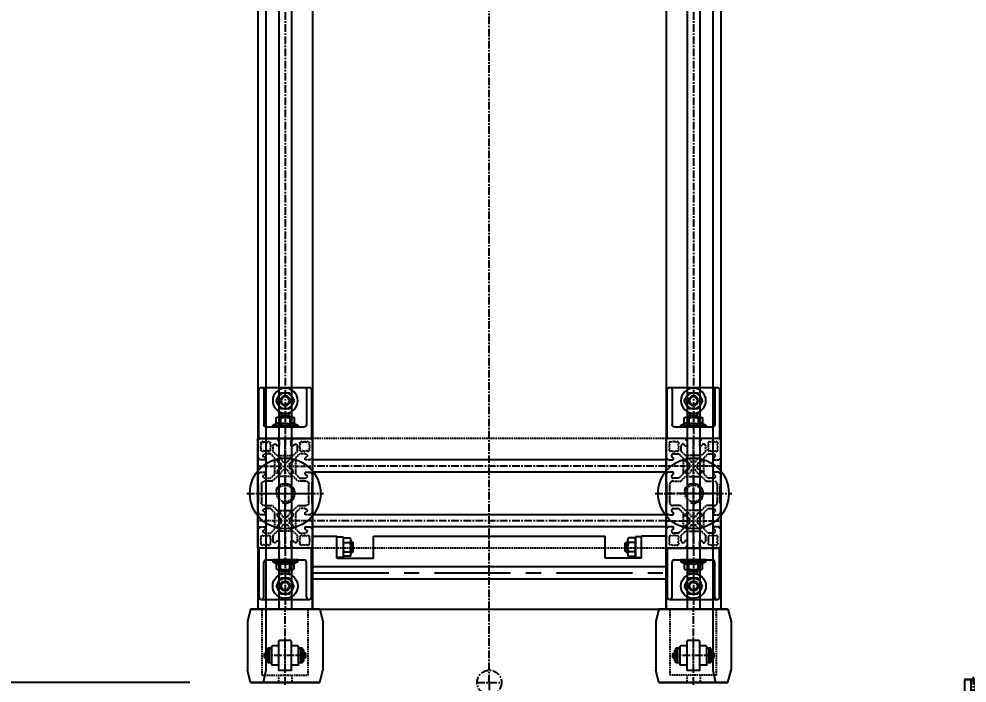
# Model space of a CAD drawing. Header units: inches. Extents: x 0 to 77285, y -118 to 40065.
# Drawn here: x 28839 to 29617, y 23380 to 23925 of the extents above; entities that cross this region are included whole.
import ezdxf

# ---------------------------------------------------------------- set-up
doc = ezdxf.new("R2010")
doc.units = ezdxf.units.IN
doc.header["$LTSCALE"] = 5
doc.header["$MEASUREMENT"] = 0
for name, pattern in [('CENTER', [2, 1.25, -0.25, 0.25, -0.25]), ('CENTERX2', [4, 2.5, -0.5, 0.5, -0.5]), ('HIDDEN', [0.375, 0.25, -0.125])]:
    doc.linetypes.add(name, pattern=pattern)
for name, color, linetype in [('11', 1, 'CENTER'), ('22', 2, 'HIDDEN'), ('44', 4, 'Continuous'), ('77', 40, 'HIDDEN'), ('A', 8, 'Continuous'), ('B', 123, 'Continuous'), ('G', 231, 'Continuous'), ('T', 3, 'Continuous')]:
    doc.layers.add(name, color=color, linetype=linetype)
doc.styles.add('SCI', font='')
doc.styles.get('SCI').set_extended_font_data('Gulim')
doc.dimstyles.new('SCH', dxfattribs={"dimtxt": 2.5, "dimasz": 2, "dimexe": 1.25, "dimexo": 0.625, "dimtad": 1, "dimdec": 8, "dimtxsty": 'SCI', "dimcen": 2.5, "dimclrd": 4, "dimclre": 4, "dimclrt": 7, "dimadec": 8, "dimazin": 2, "dimtfac": 1, "dimtdec": 8, "dimtmove": 0, "dimatfit": 3, "dimfxl": 1, "dimarcsym": 0})

# ---------------------------------------------------------------- blocks, each defined once
blk = doc.blocks.new('A$Ca5c36658')
for p, q in [((-170, -70), (-170, 0)), ((0, 0), (-170, 0)), ((0, -28.25), (0, 0)), ((-164.5, -21), (-164.5, -49)), ((-148.5, -20), (-163.5, -20)), ((-147.5, -49), (-147.5, -21)), ((-119, -29.25), (-119, -40.75)), ((0, -28.25), (-118, -28.25)), ((0, -41.75), (-118, -41.75)), ((0, -70), (0, -41.75)), ((-163.5, -50), (-148.5, -50)), ((0, -70), (-170, -70))]:
    blk.add_line(p, q)
for centre, start, end in [((-163.5, -21), 90, 180), ((-148.5, -21), 0, 90), ((-118, -29.25), 90, 180), ((-118, -40.75), 180, 270), ((-163.5, -49), 180, 270), ((-148.5, -49), 270, 0)]:
    blk.add_arc(centre, 1, start, end)
at = {"layer": 'G'}
for q in [(-170, -53.82), (0, -51)]:
    blk.add_line((-154, -51), q, dxfattribs=at)
blk = doc.blocks.new('A$C104a9f2b')
for p, q in [((-170, -70), (-170, 0)), ((-170, 0), (0, 0)), ((0, -70), (0, 0)), ((0, -70), (-170, -70))]:
    blk.add_line(p, q)
at = {"layer": '11'}
for p, q in [((-135, 2), (-135, -14.39)), ((-7, 2), (-7, -14.39)), ((-135, -72), (-135, -55.61)), ((-7, -72), (-7, -55.61))]:
    blk.add_line(p, q, dxfattribs=at)
at = {"layer": '22'}
for p, q in [((-136.62, -0.38), (-137, 0)), ((-133, 0), (-133.38, -0.38)), ((-8.62, -0.38), (-9, 0)), ((-5, 0), (-5.38, -0.38)), ((-136.62, -0.38), (-136.62, -11.46)), ((-136.62, -0.38), (-133.38, -0.38)), ((-133.38, -11.46), (-133.38, -0.38)), ((-8.62, -0.38), (-8.62, -11.46)), ((-8.62, -0.38), (-5.38, -0.38)), ((-5.38, -11.46), (-5.38, -0.38)), ((-136.62, -11.46), (-133.38, -11.46)), ((-136.62, -11.46), (-135, -12.39)), ((-135, -12.39), (-133.38, -11.46)), ((-8.62, -11.46), (-5.38, -11.46)), ((-8.62, -11.46), (-7, -12.39)), ((-7, -12.39), (-5.38, -11.46)), ((-136.62, -58.54), (-135, -57.61)), ((-136.62, -69.62), (-136.62, -58.54)), ((-136.62, -58.54), (-133.38, -58.54)), ((-135, -57.61), (-133.38, -58.54)), ((-133.38, -58.54), (-133.38, -69.62)), ((-8.62, -58.54), (-7, -57.61)), ((-8.62, -69.62), (-8.62, -58.54)), ((-8.62, -58.54), (-5.38, -58.54)), ((-7, -57.61), (-5.38, -58.54)), ((-5.38, -58.54), (-5.38, -69.62)), ((-136.62, -69.62), (-137, -70)), ((-136.62, -69.62), (-133.38, -69.62)), ((-133, -70), (-133.38, -69.62)), ((-8.62, -69.62), (-9, -70)), ((-8.62, -69.62), (-5.38, -69.62)), ((-5, -70), (-5.38, -69.62))]:
    blk.add_line(p, q, dxfattribs=at)
at = {"layer": 'T'}
for p, q in [((-137, 0), (-137, -10)), ((-133, 0), (-133, -10)), ((-9, 0), (-9, -10)), ((-5, 0), (-5, -10)), ((-137, -10), (-136.62, -10.66)), ((-137, -10), (-133, -10)), ((-133, -10), (-133.38, -10.66)), ((-9, -10), (-8.62, -10.66)), ((-9, -10), (-5, -10)), ((-5, -10), (-5.38, -10.66)), ((-137, -60), (-136.62, -59.34)), ((-137, -70), (-137, -60)), ((-137, -60), (-133, -60)), ((-133, -60), (-133.38, -59.34)), ((-133, -70), (-133, -60)), ((-9, -60), (-8.62, -59.34)), ((-9, -70), (-9, -60)), ((-9, -60), (-5, -60)), ((-5, -60), (-5.38, -59.34)), ((-5, -70), (-5, -60))]:
    blk.add_line(p, q, dxfattribs=at)
blk = doc.blocks.new('A$Ca14b25c8')
for p, q in [((0, -70), (0, 0)), ((0, 0), (170, 0)), ((170, -70), (170, 0)), ((0, -70), (170, -70))]:
    blk.add_line(p, q)
at = {"layer": '11'}
for p, q in [((40, -13), (40, 0)), ((70, -71), (70, 1)), ((100, -13), (100, 0)), ((0, -35), (170, -35)), ((40, -57), (40, -70)), ((100, -57), (100, -70))]:
    blk.add_line(p, q, dxfattribs=at)
at = {"layer": '22'}
for p, q in [((36.6765, 0), (36.6765, -13)), ((43.3235, -13), (43.3235, 0)), ((96.6765, -13), (96.6765, 0)), ((103.3235, 0), (103.3235, -13)), ((20, -30.812), (0, -30.812)), ((0, -39.188), (19.188, -39.188)), ((36.6765, -70), (36.6765, -57)), ((43.3235, -57), (43.3235, -70)), ((96.6765, -57), (96.6765, -70)), ((103.3235, -70), (103.3235, -57))]:
    blk.add_line(p, q, dxfattribs=at)
at = {"layer": 'A', "linetype": 'Continuous'}
for p, q in [((46.5, -4.2), (46.5, -13)), ((50, 0), (50, -4.2)), ((90, 0), (90, -4.2)), ((93.5, -4.2), (93.5, -13)), ((46.5, -65.8), (46.5, -57)), ((50, -70), (50, -65.8)), ((90, -70), (90, -65.8))]:
    blk.add_line(p, q, dxfattribs=at)
at = {"layer": 'A'}
for p, q in [((46.5, -4.2), (93.5, -4.2)), ((30, -13), (113, -13)), ((154, -15.5), (117.3301, -15.5)), ((20, -47), (20, -23)), ((159, -20.5), (159, -49.5)), ((159, -30.8), (170, -30.8)), ((159, -39.2), (170, -39.2)), ((30, -57), (113, -57)), ((93.5, -65.8), (93.5, -57)), ((154, -54.5), (117.3301, -54.5)), ((46.5, -65.8), (93.5, -65.8))]:
    blk.add_line(p, q, dxfattribs=at)
for centre, radius, start, end in [((30, -23), 10, 90, 180), ((113, -18), 5, 30, 90), ((154, -20.5), 5, 0, 90), ((30, -47), 10, 180, 270), ((154, -49.5), 5, 270, 0), ((113, -52), 5, 270, 330)]:
    blk.add_arc(centre, radius, start, end, dxfattribs=at)
at = {"layer": 'T'}
for p, q in [((36, -13), (36, 0)), ((44, 0), (44, -13)), ((96, 0), (96, -13)), ((104, -13), (104, 0)), ((0, -30), (20, -30)), ((20, -40), (0, -40)), ((36, -57), (36, -70)), ((44, -70), (44, -57)), ((96, -70), (96, -57)), ((104, -57), (104, -70))]:
    blk.add_line(p, q, dxfattribs=at)
blk = doc.blocks.new('A$C37b407a2')
at = {"rotation": 270}
for name, p in [('A$C104a9f2b', (-300, 7550)), ('A$Ca14b25c8', (-300, 7720)), ('A$Ca5c36658', (-300, 7550))]:
    blk.add_blockref(name, p, dxfattribs=at)
blk = doc.blocks.new('A$C47db6cef')
at = {"ltscale": 0.506191}
for p, q in [((0, 43), (0, 28.5)), ((16.5, 45), (2, 45)), ((3.05, 40.53), (2.33, 41.26)), ((3.74, 42.67), (4.47, 41.95)), ((8.53, 41.95), (9.26, 42.67)), ((10.67, 41.26), (9.95, 40.53)), ((12.5, 34.5), (12.5, 39)), ((15.5, 39), (17.5, 39)), ((16.5, 43.5), (16.5, 45)), ((28.5, 45), (16.5, 45)), ((17.5, 43.5), (16.5, 43.5)), ((17.5, 39), (17.5, 43.5)), ((27.5, 43.5), (27.5, 39)), ((28.5, 43.5), (27.5, 43.5)), ((27.5, 39), (29.5, 39)), ((28.5, 45), (28.5, 43.5)), ((36.5, 45), (28.5, 45)), ((32.5, 39), (32.5, 34.5)), ((35, 33), (35, 39.5)), ((37, 44.5), (36.5, 45)), ((44.7, 44.5), (37, 44.5)), ((37.5, 42), (52.5, 42)), ((45, 44.2), (44.7, 44.5)), ((45.3, 44.5), (45, 44.2)), ((53, 44.5), (45.3, 44.5)), ((53.5, 45), (53, 44.5)), ((61.5, 45), (53.5, 45)), ((55, 39.5), (55, 33)), ((57.5, 34.5), (57.5, 39)), ((60.5, 39), (62.5, 39)), ((61.5, 43.5), (61.5, 45)), ((73.5, 45), (61.5, 45)), ((62.5, 43.5), (61.5, 43.5)), ((62.5, 39), (62.5, 43.5)), ((72.5, 43.5), (72.5, 39)), ((73.5, 43.5), (72.5, 43.5)), ((72.5, 39), (74.5, 39)), ((73.5, 45), (73.5, 43.5)), ((88, 45), (73.5, 45)), ((77.5, 39), (77.5, 34.5)), ((80.05, 40.53), (79.33, 41.26)), ((80.74, 42.67), (81.47, 41.95)), ((85.53, 41.95), (86.26, 42.67)), ((87.67, 41.26), (86.95, 40.53)), ((90, 28.5), (90, 43)), ((2.33, 35.74), (3.05, 36.47)), ((4.47, 35.05), (3.74, 34.33)), ((6, 32.5), (10.5, 32.5)), ((9.26, 34.33), (8.53, 35.05)), ((9.95, 36.47), (10.67, 35.74)), ((10.5, 32.5), (14, 29)), ((16, 31), (12.5, 34.5)), ((32.5, 34.5), (29, 31)), ((31, 29), (35, 33)), ((55, 33), (59, 29)), ((61, 31), (57.5, 34.5)), ((77.5, 34.5), (74, 31)), ((76, 29), (79.5, 32.5)), ((79.33, 35.74), (80.05, 36.47)), ((79.5, 32.5), (84, 32.5)), ((81.47, 35.05), (80.74, 34.33)), ((86.26, 34.33), (85.53, 35.05)), ((86.95, 36.47), (87.67, 35.74)), ((0, 28.5), (1.5, 28.5)), ((0, 28.5), (0, 16.5)), ((1.5, 28.5), (1.5, 27.5)), ((1.5, 27.5), (6, 27.5)), ((6, 27.5), (6, 29.5)), ((14, 29), (14, 22.8)), ((22.2, 31), (16, 31)), ((16, 26.25), (16, 28)), ((19.47, 24.25), (16, 26.25)), ((17, 29), (18.75, 29)), ((18.75, 29), (20.75, 25.53)), ((22.5, 30.7), (22.2, 31)), ((22.8, 31), (22.5, 30.7)), ((29, 31), (22.8, 31)), ((24.25, 25.53), (26.25, 29)), ((29, 26.25), (25.53, 24.25)), ((26.25, 29), (28, 29)), ((29, 28), (29, 26.25)), ((31, 16), (31, 29)), ((59, 29), (59, 16)), ((67.2, 31), (61, 31)), ((61, 26.25), (61, 28)), ((64.47, 24.25), (61, 26.25)), ((62, 29), (63.75, 29)), ((63.75, 29), (65.75, 25.53)), ((67.5, 30.7), (67.2, 31)), ((67.8, 31), (67.5, 30.7)), ((74, 31), (67.8, 31)), ((69.25, 25.53), (71.25, 29)), ((74, 26.25), (70.53, 24.25)), ((71.25, 29), (73, 29)), ((74, 28), (74, 26.25)), ((76, 22.8), (76, 29)), ((84, 29.5), (84, 27.5)), ((84, 27.5), (88.5, 27.5)), ((88.5, 28.5), (90, 28.5)), ((88.5, 27.5), (88.5, 28.5)), ((90, 16.5), (90, 28.5)), ((0, 16.5), (0, 2)), ((1.5, 16.5), (0, 16.5)), ((1.5, 17.5), (1.5, 16.5)), ((6, 17.5), (1.5, 17.5)), ((6, 15.5), (6, 17.5)), ((14, 16), (10.5, 12.5)), ((14, 22.8), (14.3, 22.5)), ((14.3, 22.5), (14, 22.2)), ((14, 22.2), (14, 16)), ((16, 18.75), (19.47, 20.75)), ((16, 17), (16, 18.75)), ((18.75, 16), (17, 16)), ((20.75, 19.47), (18.75, 16)), ((26.25, 16), (24.25, 19.47)), ((25.53, 20.75), (29, 18.75)), ((28, 16), (26.25, 16)), ((29, 18.75), (29, 17)), ((35, 12), (31, 16)), ((59, 16), (55, 12)), ((61, 18.75), (64.47, 20.75)), ((61, 17), (61, 18.75)), ((63.75, 16), (62, 16)), ((65.75, 19.47), (63.75, 16)), ((71.25, 16), (69.25, 19.47)), ((70.53, 20.75), (74, 18.75)), ((73, 16), (71.25, 16)), ((74, 18.75), (74, 17)), ((75.7, 22.5), (76, 22.8)), ((76, 22.2), (75.7, 22.5)), ((76, 16), (76, 22.2)), ((79.5, 12.5), (76, 16)), ((84, 17.5), (84, 15.5)), ((88.5, 17.5), (84, 17.5)), ((88.5, 16.5), (88.5, 17.5)), ((90, 16.5), (88.5, 16.5)), ((90, 2), (90, 16.5)), ((3.05, 8.53), (2.33, 9.26)), ((3.74, 10.67), (4.47, 9.95)), ((10.5, 12.5), (6, 12.5)), ((8.53, 9.95), (9.26, 10.67)), ((10.67, 9.26), (9.95, 8.53)), ((12.5, 10.5), (16, 14)), ((12.5, 6), (12.5, 10.5)), ((16, 14), (22.2, 14)), ((22.2, 14), (22.5, 14.3)), ((22.5, 14.3), (22.8, 14)), ((22.8, 14), (29, 14)), ((29, 14), (32.5, 10.5)), ((32.5, 10.5), (32.5, 6)), ((35, 5.5), (35, 12)), ((55, 12), (55, 5.5)), ((57.5, 10.5), (61, 14)), ((57.5, 6), (57.5, 10.5)), ((61, 14), (67.2, 14)), ((67.2, 14), (67.5, 14.3)), ((67.5, 14.3), (67.8, 14)), ((67.8, 14), (74, 14)), ((74, 14), (77.5, 10.5)), ((77.5, 10.5), (77.5, 6)), ((80.05, 8.53), (79.33, 9.26)), ((84, 12.5), (79.5, 12.5)), ((80.74, 10.67), (81.47, 9.95)), ((85.53, 9.95), (86.26, 10.67)), ((87.67, 9.26), (86.95, 8.53)), ((2, 0), (16.5, 0)), ((2.33, 3.74), (3.05, 4.47)), ((4.47, 3.05), (3.74, 2.33)), ((9.26, 2.33), (8.53, 3.05)), ((9.95, 4.47), (10.67, 3.74)), ((17.5, 6), (15.5, 6)), ((16.5, 1.5), (17.5, 1.5)), ((16.5, 0), (16.5, 1.5)), ((16.5, 0), (28.5, 0)), ((17.5, 1.5), (17.5, 6)), ((27.5, 6), (27.5, 1.5)), ((29.5, 6), (27.5, 6)), ((27.5, 1.5), (28.5, 1.5)), ((28.5, 1.5), (28.5, 0)), ((28.5, 0), (35.55, 0)), ((35.55, 0), (36.05, 0.5)), ((36.05, 0.5), (44.7, 0.5)), ((52.5, 3), (37.5, 3)), ((44.7, 0.5), (45, 0.8)), ((45, 0.8), (45.3, 0.5)), ((45.3, 0.5), (53.95, 0.5)), ((53.95, 0.5), (54.45, 0)), ((62.5, 6), (60.5, 6)), ((61.5, 1.5), (62.5, 1.5)), ((61.5, 0), (61.5, 1.5)), ((62.5, 1.5), (62.5, 6)), ((72.5, 6), (72.5, 1.5)), ((74.5, 6), (72.5, 6)), ((72.5, 1.5), (73.5, 1.5)), ((73.5, 1.5), (73.5, 0)), ((79.33, 3.74), (80.05, 4.47)), ((81.47, 3.05), (80.74, 2.33)), ((86.26, 2.33), (85.53, 3.05)), ((86.95, 4.47), (87.67, 3.74))]:
    blk.add_line(p, q, dxfattribs=at)
for p, q in [((54.45, 0), (61.5, 0)), ((61.5, 0), (73.5, 0)), ((73.5, 0), (88, 0))]:
    blk.add_line(p, q)
for centre, radius, start, end in [((2, 43), 2, 90, 180), ((6.5, 38.5), 5, 123.46304, 146.53696), ((6.5, 38.5), 4, 149.47751, 210.52249), ((6.5, 38.5), 4, 59.47751, 120.52249), ((6.5, 38.5), 5, 33.46304, 56.53696), ((6.5, 38.5), 4, 329.47751, 30.52249), ((14, 39), 1.5, 0, 180), ((31, 39), 1.5, 0, 180), ((37.5, 39.5), 2.5, 90, 180), ((52.5, 39.5), 2.5, 0, 90), ((59, 39), 1.5, 0, 180), ((76, 39), 1.5, 0, 180), ((83.5, 38.5), 5, 123.46304, 146.53696), ((83.5, 38.5), 4, 149.47751, 210.52249), ((83.5, 38.5), 4, 59.47751, 120.52249), ((83.5, 38.5), 5, 33.46304, 56.53696), ((83.5, 38.5), 4, 329.47751, 30.52249), ((88, 43), 2, 0, 90), ((6.5, 38.5), 5, 213.46304, 236.53696), ((6.5, 38.5), 4, 239.47751, 300.52249), ((6, 31), 1.5, 90, 270), ((6.5, 38.5), 5, 303.46304, 326.53696), ((83.5, 38.5), 5, 213.46304, 236.53696), ((83.5, 38.5), 4, 239.47751, 300.52249), ((84, 31), 1.5, 270, 90), ((83.5, 38.5), 5, 303.46304, 326.53696), ((17, 28), 1, 90, 180), ((22.5, 22.5), 3.5, 150, 210), ((22.5, 22.5), 3.5, 60, 120), ((22.5, 22.5), 3.5, 330, 30), ((28, 28), 1, 0, 90), ((62, 28), 1, 90, 180), ((67.5, 22.5), 3.5, 150, 210), ((67.5, 22.5), 3.5, 60, 120), ((67.5, 22.5), 3.5, 330, 30), ((73, 28), 1, 0, 90), ((17, 17), 1, 180, 270), ((22.5, 22.5), 3.5, 240, 300), ((28, 17), 1, 270, 0), ((62, 17), 1, 180, 270), ((67.5, 22.5), 3.5, 240, 300), ((73, 17), 1, 270, 0), ((6.5, 6.5), 5, 123.46304, 146.53696), ((6.5, 6.5), 4, 149.47751, 210.52249), ((6.5, 6.5), 4, 59.47751, 120.52249), ((6, 14), 1.5, 90, 270), ((6.5, 6.5), 5, 33.46304, 56.53696), ((6.5, 6.5), 4, 329.47751, 30.52249), ((83.5, 6.5), 5, 123.46304, 146.53696), ((83.5, 6.5), 4, 149.47751, 210.52249), ((83.5, 6.5), 4, 59.47751, 120.52249), ((84, 14), 1.5, 270, 90), ((83.5, 6.5), 5, 33.46304, 56.53696), ((83.5, 6.5), 4, 329.47751, 30.52249), ((2, 2), 2, 180, 270), ((6.5, 6.5), 5, 213.46304, 236.53696), ((6.5, 6.5), 4, 239.47751, 300.52249), ((6.5, 6.5), 5, 303.46304, 326.53696), ((14, 6), 1.5, 180, 0), ((31, 6), 1.5, 180, 0), ((37.5, 5.5), 2.5, 180, 270), ((52.5, 5.5), 2.5, 270, 0), ((59, 6), 1.5, 180, 0), ((76, 6), 1.5, 180, 0), ((83.5, 6.5), 5, 213.46304, 236.53696), ((83.5, 6.5), 4, 239.47751, 300.52249), ((83.5, 6.5), 5, 303.46304, 326.53696), ((88, 2), 2, 270, 0)]:
    blk.add_arc(centre, radius, start, end, dxfattribs=at)
at = {"layer": '11', "ltscale": 0.506191}
for p, q in [((22.5, 45), (22.5, 0)), ((67.5, 0), (67.5, 45)), ((90, 22.5), (0, 22.5))]:
    blk.add_line(p, q, dxfattribs=at)
at = {"layer": '11'}
blk.add_line((45, 45), (45, 0), dxfattribs=at)
at = {"layer": 'A', "ltscale": 0.506191}
for p, q in [((0, 45), (0, 43)), ((2, 45), (0, 45)), ((53.5, 45), (36.5, 45)), ((90, 45), (88, 45)), ((90, 43), (90, 45)), ((0, 2), (0, 0)), ((0, 0), (2, 0)), ((35.55, 0), (54.45, 0)), ((90, 0), (90, 2))]:
    blk.add_line(p, q, dxfattribs=at)
at = {"layer": 'A'}
blk.add_line((88, 0), (90, 0), dxfattribs=at)
blk = doc.blocks.new('A$C632A6005')
for p, q in [((-21.5, 0), (-21.5, -40)), ((21.5, 0), (-21.5, 0)), ((21.5, -40.1), (21.5, 0)), ((-17.5, -40), (-17.5, -11.5)), ((-15.5, -9.5), (15.5, -9.5)), ((10.25, -9.5), (-10.25, -9.5)), ((-10.25, -9.5), (-10.25, -11)), ((-10.25, -11), (10.25, -11)), ((-10.25, -11), (-7.51, -12.3)), ((-7.51, -12.3), (-7.51, -16.89)), ((-3.75, -16.86), (-3.75, -12.3)), ((3.76, -16.86), (3.76, -12.3)), ((7.51, -12.3), (10.25, -11)), ((7.51, -16.89), (7.51, -12.3)), ((10.25, -11), (10.25, -9.5)), ((17.5, -40), (17.5, -11.5)), ((-7.51, -16.89), (-6.44, -17.5)), ((-6.44, -17.5), (6.45, -17.5)), ((-4, -18.2), (-4, -17.5)), ((-4, -18.2), (4, -18.2)), ((-3.2, -19), (-4, -18.2)), ((-3.2, -19), (3.2, -19)), ((3.2, -19), (4, -18.2)), ((4, -18.2), (4, -17.5)), ((6.45, -17.5), (7.51, -16.89)), ((-3.75, -24.5), (-7.5, -31)), ((-7.5, -31), (-3.75, -37.5)), ((3.75, -24.5), (-3.75, -24.5)), ((7.51, -31), (3.75, -24.5)), ((3.75, -37.5), (7.51, -31)), ((-3.75, -37.5), (3.75, -37.5)), ((-19.5, -42), (19.6, -42))]:
    blk.add_line(p, q)
for radius in [10.25, 6.5, 4, 3.2]:
    blk.add_circle((0, -31), radius)
for centre, radius, start, end in [((-15.5, -11.5), 2, 89.99999, 180.00003), ((-5.63, -9.89), 3.06, 232.12112, 307.87888), ((0, -1.68), 11.26, 250.52878, 289.47122), ((5.63, -9.89), 3.06, 232.12112, 307.87888), ((15.5, -11.5), 2, 0.00001, 89.99999), ((-5.63, -14.44), 3.06, 232.12112, 307.87888), ((0, -22.5), 4.1, 121.38856, 166.72724), ((0, -6.24), 11.26, 250.52878, 289.47122), ((0, -22.5), 4.1, 13.27276, 58.61144), ((5.63, -14.44), 3.06, 232.12112, 307.87888), ((-19.5, -40), 2, 180.00003, 270.00001), ((-19.5, -40), 2, 270.00001, 0.00002), ((19.5, -40), 2, 180.00003, 270.00001), ((19.6, -40.1), 1.9, 270.00001, 0.00002)]:
    blk.add_arc(centre, radius, start, end)
blk = doc.blocks.new('A$C08fce532')
for p, q in [((-22.5, 90), (-22.5, 0)), ((-22.5, 90), (-22.5, 0)), ((312.5, 90), (22.5, 90)), ((22.5, 0), (22.5, 90)), ((312.5, 0), (312.5, 90)), ((357.5, 90), (357.5, 0)), ((312.5, 0), (22.5, 0))]:
    blk.add_line(p, q)
at = {"layer": '11'}
for p, q in [((312.5, 67.5), (22.5, 67.5)), ((-31.5, 45), (31.5, 45)), ((303.5, 45), (366.5, 45)), ((312.5, 22.5), (22.5, 22.5))]:
    blk.add_line(p, q, dxfattribs=at)
at = {"layer": '22'}
for centre in [(0, 45), (335, 45)]:
    blk.add_circle(centre, 6.92, dxfattribs=at)
at = {"layer": '44'}
for centre in [(0, 45), (335, 45)]:
    blk.add_circle(centre, 29, dxfattribs=at)
at = {"layer": 'A'}
for p, q in [((312.5, 72.5), (22.5, 72.5)), ((312.5, 62.5), (22.5, 62.5)), ((312.5, 27.5), (22.5, 27.5)), ((312.5, 17.5), (22.5, 17.5))]:
    blk.add_line(p, q, dxfattribs=at)
at = {"layer": 'T'}
for centre in [(0, 45), (335, 45)]:
    blk.add_arc(centre, 8, 255, 165, dxfattribs=at)
at = {"xscale": -1.000000000000001, "rotation": 90}
blk.add_blockref('A$C47db6cef', (22.5, 90), dxfattribs=at)
at = {"rotation": 270}
blk.add_blockref('A$C47db6cef', (312.5, 90), dxfattribs=at)
at = {"layer": '44', "xscale": -1, "rotation": 180}
for p in [(0, 90), (335, 90)]:
    blk.add_blockref('A$C632A6005', p, dxfattribs=at)
at = {"layer": '44'}
for p in [(0, 0), (335, 0)]:
    blk.add_blockref('A$C632A6005', p, dxfattribs=at)
blk = doc.blocks.new('A$C024ea68c')
for p, q in [((-1.985, 17), (1.985, 17)), ((-1.985, 17), (-1.985, 15.35)), ((1.985, 17), (1.985, 15.35)), ((-7.94, 10.35), (-7.94, 5.15)), ((-7.44, 10.85), (7.44, 10.85)), ((-6, 14.35), (6, 14.35)), ((-6, 14.35), (-6, 10.85)), ((-6, 12.85), (6, 12.85)), ((-4.5, 15.35), (4.5, 15.35)), ((-4.5, 15.35), (-4.5, 14.35)), ((4.5, 15.35), (4.5, 14.35)), ((6, 14.35), (6, 10.85)), ((7.94, 10.35), (7.94, 5.15)), ((-12.3, 4.65), (-12.3, -4.65)), ((-11.8, 5.15), (11.8, 5.15)), ((12.3, 4.65), (12.3, -4.65)), ((-11.8, -5.15), (11.8, -5.15)), ((-7.94, -5.15), (-7.94, -10.35)), ((7.94, -5.15), (7.94, -10.35)), ((-7.44, -10.85), (7.44, -10.85)), ((-6, -10.85), (-6, -14.35)), ((-6, -12.85), (6, -12.85)), ((-6, -14.35), (6, -14.35)), ((-4.5, -15.35), (-4.5, -14.35)), ((-4.5, -15.35), (4.5, -15.35)), ((-1.985, -17), (-1.985, -15.35)), ((1.985, -17), (1.985, -15.35)), ((4.5, -15.35), (4.5, -14.35)), ((6, -10.85), (6, -14.35)), ((-1.985, -17), (1.985, -17))]:
    blk.add_line(p, q)
for centre, start, end in [((-7.44, 10.35), 90, 180), ((7.44, 10.35), 0, 90), ((-11.8, 4.65), 90, 180), ((11.8, 4.65), 0, 90), ((-11.8, -4.65), 180, 270), ((11.8, -4.65), 270, 0), ((-7.44, -10.35), 180, 270), ((7.44, -10.35), 270, 0)]:
    blk.add_arc(centre, 0.5, start, end)
at = {"layer": '11'}
for p, q in [((0, 17.35), (0, -17.35)), ((-13.3, 0), (13.3, 0))]:
    blk.add_line(p, q, dxfattribs=at)
blk = doc.blocks.new('A$C2389a0cc')
for p, q in [((0, 60), (20, 60)), ((0, 0), (0, 60)), ((20, 42), (20, 60)), ((20, 42), (20, 60)), ((20, 42.5), (20, 59.5)), ((20, 59.5), (25, 59.5)), ((20, 59.5), (25, 59.5)), ((25, 59.5), (25, 42.5)), ((25, 59.5), (25, 42.5)), ((25, 56.63), (25, 45.37)), ((25, 56.63), (25, 45.37)), ((25.58, 58.51), (30.92, 58.51)), ((25.58, 58.51), (30.92, 58.51)), ((25.58, 54.75), (30.92, 54.75)), ((25.58, 54.75), (30.92, 54.75)), ((31.5, 56.63), (31.5, 45.37)), ((31.5, 56.63), (31.5, 45.37)), ((32.72, 55), (31.5, 55)), ((32.72, 55), (31.5, 55)), ((32.72, 47), (32.72, 55)), ((33.4, 54.32), (32.72, 55)), ((32.72, 47), (32.72, 55)), ((33.4, 54.32), (32.72, 55)), ((50, 42), (50, 60)), ((50, 60), (240, 60)), ((240, 42), (240, 60)), ((256.6, 54.32), (257.28, 55)), ((256.6, 54.32), (257.28, 55)), ((257.28, 47), (257.28, 55)), ((257.28, 55), (258.5, 55)), ((257.28, 47), (257.28, 55)), ((257.28, 55), (258.5, 55)), ((258.5, 56.63), (258.5, 45.37)), ((258.5, 56.63), (258.5, 45.37)), ((264.42, 58.51), (259.08, 58.51)), ((264.42, 58.51), (259.08, 58.51)), ((264.42, 54.75), (259.08, 54.75)), ((264.42, 54.75), (259.08, 54.75)), ((265, 59.5), (265, 42.5)), ((270, 59.5), (265, 59.5)), ((265, 59.5), (265, 42.5)), ((270, 59.5), (265, 59.5)), ((265, 56.63), (265, 45.37)), ((265, 56.63), (265, 45.37)), ((290, 60), (270, 60)), ((270, 42), (270, 60)), ((270, 42), (270, 60)), ((270, 42.5), (270, 59.5)), ((290, 0), (290, 60)), ((25.58, 47.25), (30.92, 47.25)), ((25.58, 47.25), (30.92, 47.25)), ((31.5, 54.32), (33.4, 54.32)), ((31.5, 54.32), (33.4, 54.32)), ((31.5, 47.68), (33.4, 47.68)), ((31.5, 47.68), (33.4, 47.68)), ((31.5, 47), (32.72, 47)), ((31.5, 47), (32.72, 47)), ((32.72, 47), (33.4, 47.68)), ((32.72, 47), (33.4, 47.68)), ((33.4, 47.68), (33.4, 54.32)), ((33.4, 47.68), (33.4, 54.32)), ((256.6, 47.68), (256.6, 54.32)), ((258.5, 54.32), (256.6, 54.32)), ((256.6, 47.68), (256.6, 54.32)), ((258.5, 54.32), (256.6, 54.32)), ((257.28, 47), (256.6, 47.68)), ((258.5, 47.68), (256.6, 47.68)), ((257.28, 47), (256.6, 47.68)), ((258.5, 47.68), (256.6, 47.68)), ((258.5, 47), (257.28, 47)), ((258.5, 47), (257.28, 47)), ((264.42, 47.25), (259.08, 47.25)), ((264.42, 47.25), (259.08, 47.25)), ((25, 42.5), (20, 42.5)), ((25, 42.5), (20, 42.5)), ((20, 42), (50, 42)), ((30.92, 43.49), (25.58, 43.49)), ((30.92, 43.49), (25.58, 43.49)), ((270, 42), (240, 42)), ((259.08, 43.49), (264.42, 43.49)), ((259.08, 43.49), (264.42, 43.49)), ((265, 42.5), (270, 42.5)), ((265, 42.5), (270, 42.5)), ((0, 0), (290, 0))]:
    blk.add_line(p, q)
at = {"color": 252}
for p, q in [((0, 35), (290, 35)), ((0, 25), (290, 25))]:
    blk.add_line(p, q, dxfattribs=at)
for centre, radius, start, end in [((28.32, 56.63), 3.32, 145.61575, 214.38425), ((28.32, 56.63), 3.32, 145.61575, 214.38425), ((37.42, 51), 12.42, 162.41205, 197.58795), ((37.42, 51), 12.42, 162.41205, 197.58795), ((28.18, 56.63), 3.32, 325.61575, 34.38425), ((28.18, 56.63), 3.32, 325.61575, 34.38425), ((19.08, 51), 12.42, 342.41205, 17.58795), ((19.08, 51), 12.42, 342.41205, 17.58795), ((261.82, 56.63), 3.32, 145.61575, 214.38425), ((261.82, 56.63), 3.32, 145.61575, 214.38425), ((270.92, 51), 12.42, 162.41205, 197.58795), ((270.92, 51), 12.42, 162.41205, 197.58795), ((261.68, 56.63), 3.32, 325.61575, 34.38425), ((261.68, 56.63), 3.32, 325.61575, 34.38425), ((252.58, 51), 12.42, 342.41205, 17.58795), ((252.58, 51), 12.42, 342.41205, 17.58795), ((28.32, 45.37), 3.32, 145.61575, 214.38425), ((28.32, 45.37), 3.32, 145.61575, 214.38425), ((28.18, 45.37), 3.32, 325.61575, 34.38425), ((28.18, 45.37), 3.32, 325.61575, 34.38425), ((261.82, 45.37), 3.32, 145.61575, 214.38425), ((261.82, 45.37), 3.32, 145.61575, 214.38425), ((261.68, 45.37), 3.32, 325.61575, 34.38425), ((261.68, 45.37), 3.32, 325.61575, 34.38425)]:
    blk.add_arc(centre, radius, start, end)
at = {"layer": '11', "linetype": 'CENTERX2', "ltscale": 5}
blk.add_line((0, 30), (290, 30), dxfattribs=at)
blk = doc.blocks.new('A$C0169098b')
for p, q in [((-148.5, 0), (-186.5, 0)), ((139.18, 0), (136.5, -10)), ((139.18, 0), (136.5, -10)), ((195.82, 0), (139.18, 0)), ((139.18, 0), (161, 0)), ((148.5, 0), (186.5, 0)), ((174, 0), (195.82, 0)), ((195.82, 0), (198.5, -10)), ((195.82, 0), (198.5, -10)), ((-195.82, 0), (-198.5, -10)), ((-195.82, 0), (-198.5, -10)), ((-195.82, 0), (-139.18, 0)), ((-174, 0), (-195.82, 0)), ((-139.18, 0), (-161, 0)), ((-139.18, 0), (-136.5, -10)), ((-139.18, 0), (-136.5, -10)), ((-198.5, -10), (-198.5, -50)), ((-198.5, -10), (-198.5, -50)), ((-136.5, -10), (-136.5, -50)), ((-136.5, -10), (-136.5, -50)), ((136.5, -10), (136.5, -50)), ((136.5, -10), (136.5, -50)), ((198.5, -10), (198.5, -50)), ((198.5, -10), (198.5, -50)), ((-195.82, -60), (-198.5, -50)), ((-195.82, -60), (-198.5, -50)), ((-139.18, -60), (-136.5, -50)), ((-139.18, -60), (-136.5, -50)), ((139.18, -60), (136.5, -50)), ((139.18, -60), (136.5, -50)), ((195.82, -60), (198.5, -50)), ((195.82, -60), (198.5, -50)), ((-195.82, -60), (-139.18, -60)), ((-139.18, -60), (-195.82, -60)), ((195.82, -60), (139.18, -60)), ((139.18, -60), (195.82, -60))]:
    blk.add_line(p, q)
at = {"layer": '11'}
for p, q in [((0, -60), (0, 0)), ((167.5, -62), (167.5, 0)), ((-167.5, -62), (-167.5, 0)), ((-10, -60), (10, -60)), ((0, -60), (0, -70))]:
    blk.add_line(p, q, dxfattribs=at)
blk.add_circle((0, -60), 10, dxfattribs=at)
at = {"layer": '22'}
for p, q in [((148.5, -54), (148.5, 0)), ((186.5, -54), (186.5, 0)), ((-186.5, -54), (-186.5, 0)), ((-148.5, -54), (-148.5, 0)), ((-186.5, -54), (-148.5, -54)), ((-173, -54), (-173, -60)), ((-162, -54), (-162, -60)), ((186.5, -54), (148.5, -54)), ((162, -54), (162, -60)), ((173, -54), (173, -60))]:
    blk.add_line(p, q, dxfattribs=at)
at = {"layer": 'G'}
for p, q in [((183.5, 0), (183.5, -50)), ((-183.5, 0), (-183.5, -50)), ((-183.5, -50), (-185.5, -60)), ((183.5, -50), (185.5, -60))]:
    blk.add_line(p, q, dxfattribs=at)
blk.add_blockref('A$C2389a0cc', (-145, 0))
at = {"layer": 'B', "xscale": -1, "rotation": 270}
for p in [(-167.5, -37.94), (167.5, -37.94)]:
    blk.add_blockref('A$C024ea68c', p, dxfattribs=at)
blk = doc.blocks.new('A$C2ed846ee')
for p, q in [((-1340, 190), (-70.07, 190)), ((-1340, 145), (-70.07, 145)), ((-1340, -145), (-70.07, -145)), ((-1340, -190), (-70.07, -190))]:
    blk.add_line(p, q)
at = {"layer": '11'}
for p, q in [((-1340, 167.5), (-70.07, 167.5)), ((-70.07, 0), (-1340, 0)), ((-1340, -167.5), (-70.07, -167.5))]:
    blk.add_line(p, q, dxfattribs=at)
at = {"layer": 'B'}
for p, q in [((-1340, 172.65), (-70.07, 172.65)), ((-1340, 162.35), (-70.07, 162.35)), ((-1340, -162.35), (-70.07, -162.35)), ((-1340, -172.65), (-70.07, -172.65))]:
    blk.add_line(p, q, dxfattribs=at)
at = {"layer": 'G'}
for p, q in [((-1340, 183.5), (-70.07, 183.5)), ((-1340, -183.5), (-70.07, -183.5))]:
    blk.add_line(p, q, dxfattribs=at)
at = {"rotation": 90}
blk.add_blockref('A$C0169098b', (-70, 0), dxfattribs=at)
at = {"layer": '77', "rotation": 90}
blk.add_blockref('A$C08fce532', (-120.07, -167.5), dxfattribs=at)
blk = doc.blocks.new('*D368')
at = {"color": 4, "lineweight": -2, "transparency": 16777216}
for p, q in [((21064.65, 23432.55), (21064.65, 29140.68)), ((29784.65, 23433.05), (29784.65, 29140.68)), ((21224.65, 29040.68), (29624.65, 29040.68))]:
    blk.add_line(p, q, dxfattribs=at)
at = {"color": 4, "transparency": 16777216}
for points in [[(21224.65, 29067.34), (21224.65, 29014.01), (21064.65, 29040.68)], [(29624.65, 29067.34), (29624.65, 29014.01), (29784.65, 29040.68)]]:
    blk.add_solid(points, dxfattribs=at)
at = {"layer": 'Defpoints', "color": 0, "transparency": 16777216}
for p in [(29784.65, 29040.68), (21064.65, 23382.55), (29784.65, 23383.05)]:
    blk.add_point(p, dxfattribs=at)
at = {"color": 7, "transparency": 16777216, "insert": (25424.65, 29193.34), "char_height": 200, "attachment_point": 5, "style": 'SCI'}
blk.add_mtext('8720', dxfattribs=at)
blk = doc.blocks.new('*D372')
at = {"color": 4, "lineweight": -2, "transparency": 16777216}
for p, q in [((29224.65, 24940.55), (29224.65, 27402.11)), ((29784.65, 23433.05), (29784.65, 27402.11)), ((29384.65, 27302.11), (29624.65, 27302.11))]:
    blk.add_line(p, q, dxfattribs=at)
at = {"color": 4, "transparency": 16777216}
for points in [[(29384.65, 27328.78), (29384.65, 27275.45), (29224.65, 27302.11)], [(29624.65, 27328.78), (29624.65, 27275.45), (29784.65, 27302.11)]]:
    blk.add_solid(points, dxfattribs=at)
at = {"layer": 'Defpoints', "color": 0, "transparency": 16777216}
for p in [(29784.65, 27302.11), (29224.65, 24890.55), (29784.65, 23383.05)]:
    blk.add_point(p, dxfattribs=at)
at = {"color": 7, "transparency": 16777216, "insert": (29504.65, 27454.64), "char_height": 200, "attachment_point": 5, "style": 'SCI'}
blk.add_mtext('560', dxfattribs=at)
blk = doc.blocks.new('*D374')
at = {"color": 4, "lineweight": -2, "transparency": 16777216}
for p, q in [((12554.65, 23925.55), (12554.65, 30215.88)), ((37924.65, 23433.05), (37924.65, 30215.88)), ((12714.65, 30115.88), (37764.65, 30115.88))]:
    blk.add_line(p, q, dxfattribs=at)
at = {"color": 4, "transparency": 16777216}
for points in [[(12714.65, 30142.54), (12714.65, 30089.21), (12554.65, 30115.88)], [(37764.65, 30142.54), (37764.65, 30089.21), (37924.65, 30115.88)]]:
    blk.add_solid(points, dxfattribs=at)
at = {"layer": 'Defpoints', "color": 0, "transparency": 16777216}
for p in [(37924.65, 30115.88), (12554.65, 23875.55), (37924.65, 23383.05)]:
    blk.add_point(p, dxfattribs=at)
at = {"color": 7, "transparency": 16777216, "insert": (25239.65, 30268.54), "char_height": 200, "attachment_point": 5, "style": 'SCI'}
blk.add_mtext('25370', dxfattribs=at)
blk = doc.blocks.new('*D380')
at = {"color": 4, "lineweight": -2, "transparency": 16777216}
for p, q in [((28972.15, 24880.55), (28112.55, 24880.55)), ((28212.55, 23540.55), (28212.55, 24720.55)), ((28978.83, 23380.55), (28112.55, 23380.55))]:
    blk.add_line(p, q, dxfattribs=at)
at = {"color": 4, "transparency": 16777216}
for points in [[(28185.89, 24720.55), (28239.22, 24720.55), (28212.55, 24880.55)], [(28185.89, 23540.55), (28239.22, 23540.55), (28212.55, 23380.55)]]:
    blk.add_solid(points, dxfattribs=at)
at = {"layer": 'Defpoints', "color": 0, "transparency": 16777216}
for p in [(28212.55, 24880.55), (29022.15, 24880.55), (29028.83, 23380.55)]:
    blk.add_point(p, dxfattribs=at)
at = {"color": 7, "transparency": 16777216, "insert": (28059.76, 24130.55), "char_height": 200, "attachment_point": 5, "rotation": 90, "style": 'SCI'}
blk.add_mtext('1500', dxfattribs=at)

msp = doc.modelspace()

# ---------------------------------------------------------------- block references
at = {"rotation": 270}
for name, p in [('A$C2ed846ee', (29224.6497809, 23370.55047629)), ('A$C37b407a2', (22064.6497809, 23013.05047629))]:
    msp.add_blockref(name, p, dxfattribs=at)

# ---------------------------------------------------------------- dimensions: what is measured, and where the dimension line sits
for base, p1, p2, picture, middle in [((37924.649780898, 30115.8761734788), (12554.649780898, 23875.5504762968), (37924.649780898, 23383.0504762948), '*D374', (25239.649780898, 30268.5392893244)), ((29784.649780898, 29040.6754827387), (21064.649780898, 23382.5504762948), (29784.649780898, 23383.0504762948), '*D368', (25424.649780898, 29193.3385985842)), ((29784.649780898, 27302.1133816955), (29224.649780898, 24890.5504762948), (29784.649780898, 23383.0504762948), '*D372', (29504.649780898, 27454.6433417487))]:
    dim = msp.add_linear_dim(base=base, p1=p1, p2=p2, dimstyle='SCH', override={"dimscale": 80})
    dim.commit()
    dim.dimension.update_dxf_attribs({"geometry": picture, "text_midpoint": middle})
dim = msp.add_linear_dim(base=(28212.5521439931, 24880.5504762948), p1=(29028.8292728223, 23380.5504762947), p2=(29022.149780898, 24880.5504762948), angle=90, dimstyle='SCH', override={"dimscale": 80})
dim.commit()
dim.dimension.update_dxf_attribs({"geometry": '*D380', "text_midpoint": (28059.7558723553, 24130.5504762948)})

doc.saveas('drawing.dxf')
